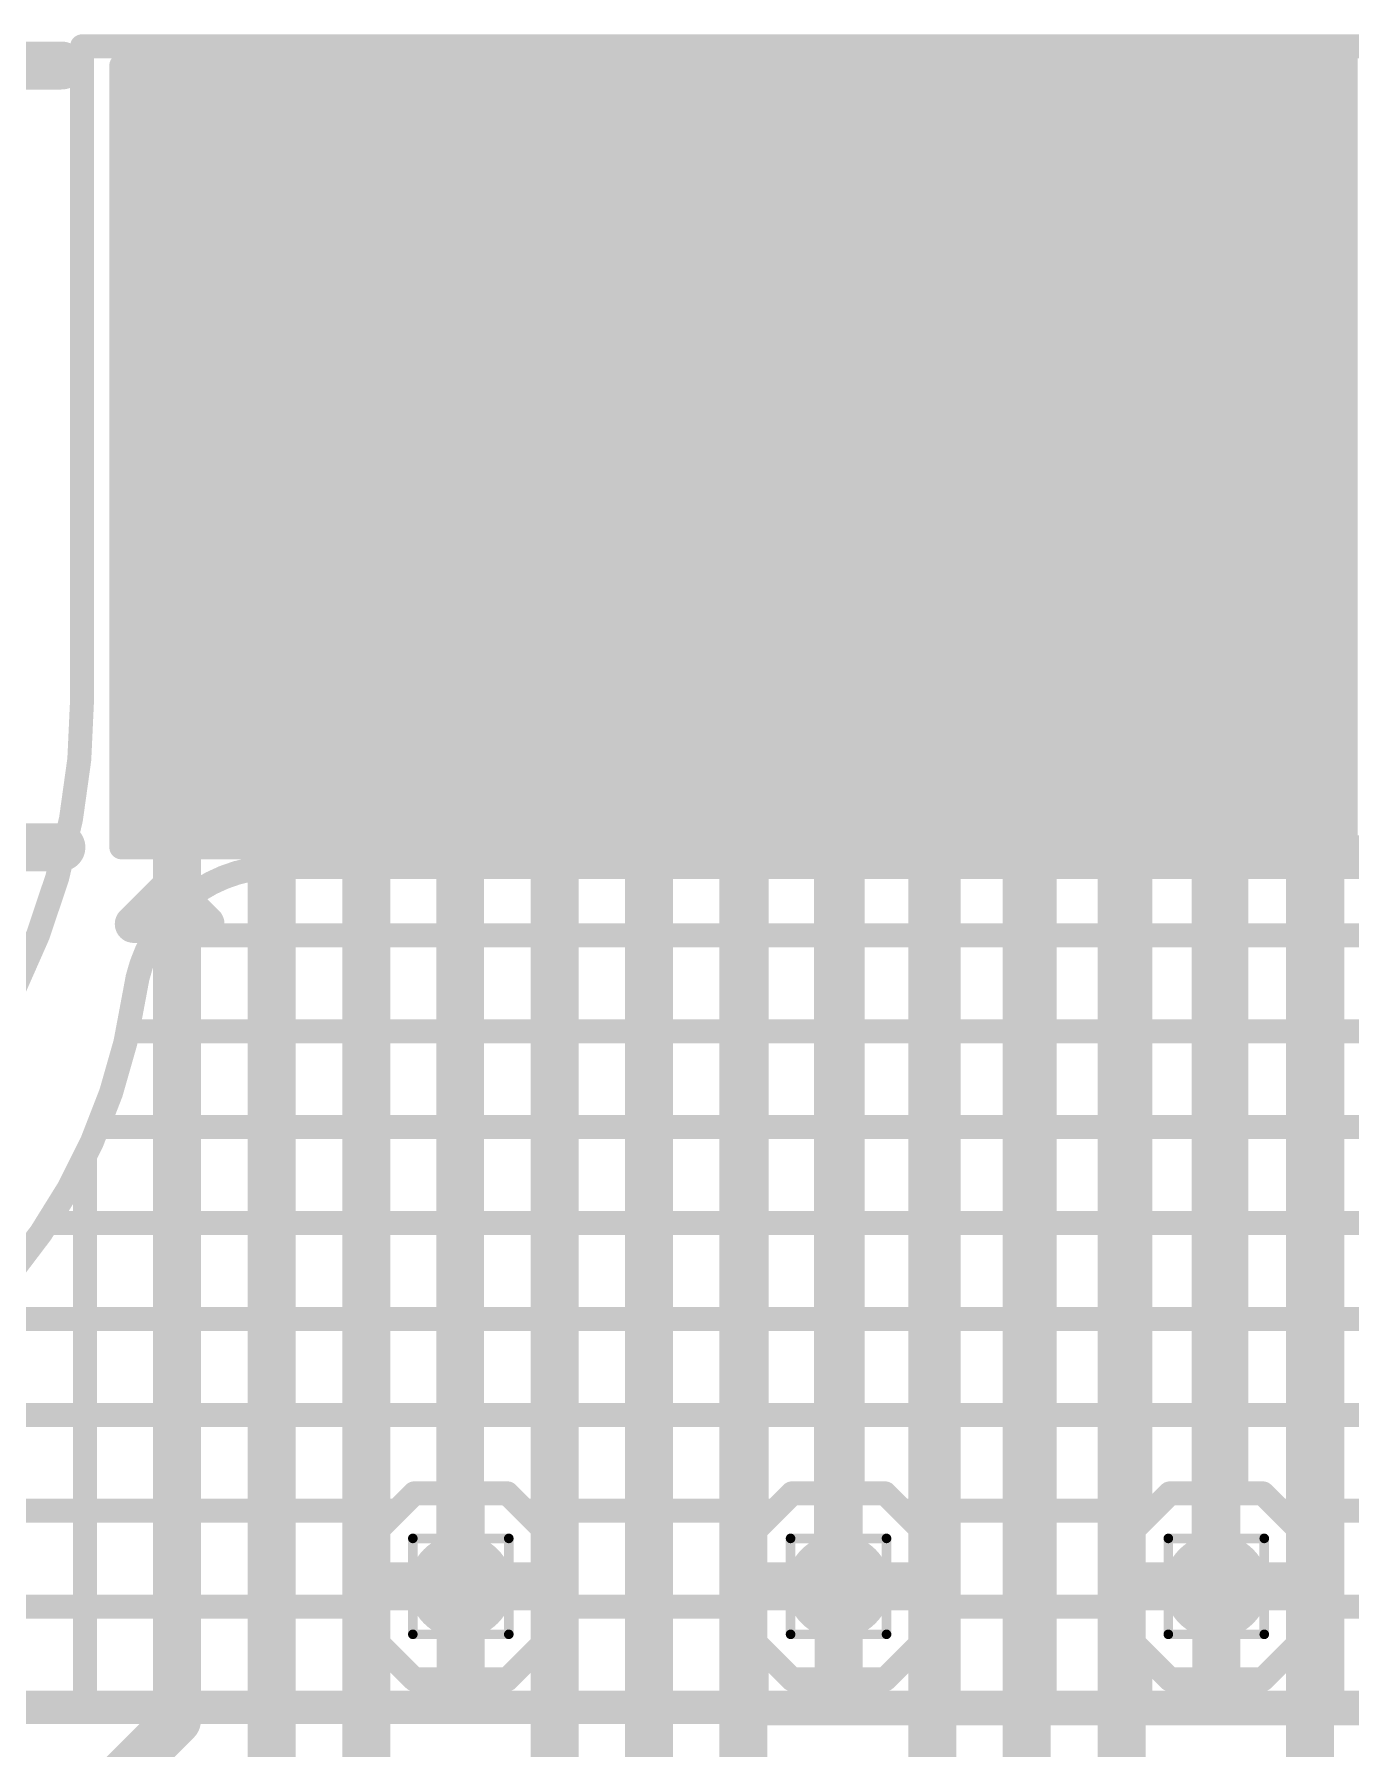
# Model space of a CAD drawing. Header units: inches. Extents: x -3.9 to 9.5, y -7 to 2.6.
# Drawn here: x -0.01 to 0.2644, y -0.355 to 0.0025 of the extents above; entities that cross this region are included whole.
import ezdxf

# ---------------------------------------------------------------- set-up
doc = ezdxf.new("R2010")
doc.units = ezdxf.units.IN
doc.header["$MEASUREMENT"] = 0
for name, color, linetype in [('Board Outline', 216, 'Continuous'), ('Bottom Layer', 5, 'Continuous'), ('Bottom Overlay', 54, 'Continuous'), ('Bottom Paste', 16, 'Continuous'), ('Bottom Solder', 6, 'Continuous'), ('Dimension', 6, 'Continuous'), ('Drill Drawing', 1, 'Continuous'), ('Top Layer', 1, 'Continuous'), ('Top Solder', 216, 'Continuous'), ('Via Holes', 16, 'Continuous')]:
    doc.layers.add(name, color=color, linetype=linetype)

# ---------------------------------------------------------------- blocks, each defined once
blk = doc.blocks.new('32_____R______P_____B_265')
at = {"layer": 'Bottom Layer'}
for points in [[(0.07480310000000001, -0.07874025), (0.06299210000000001, -0.07874025), (0.06299209999999998, 0.07874005), (0.07480309999999998, 0.07874005)], [(0.09448820000000001, -0.07874025), (0.0826772, -0.07874025), (0.08267719999999999, 0.07874005), (0.0944882, 0.07874005)], [(0.1141732, -0.07874025), (0.1023622, -0.07874025), (0.1023622, 0.07874005), (0.1141732, 0.07874005)], [(0.1338582, -0.07874025), (0.1220472, -0.07874025), (0.1220472, 0.07874005), (0.1338582, 0.07874005)], [(0.1535433, -0.07874025), (0.1417323, -0.07874025), (0.1417323, 0.07874005), (0.1535433, 0.07874005)], [(0.1732283, -0.07874025), (0.1614173, -0.07874025), (0.1614173, 0.07874005), (0.1732283, 0.07874005)], [(0.1929134, -0.07874025), (0.1811024, -0.07874025), (0.1811024, 0.07874005), (0.1929134, 0.07874005)], [(0.2125984, -0.07874025), (0.2007874, -0.07874025), (0.2007874, 0.07874005), (0.2125984, 0.07874005)], [(0.2322834, -0.07874025), (0.2204724, -0.07874025), (0.2204724, 0.07874005), (0.2322834, 0.07874005)], [(0.2519685, -0.07874025), (0.2401575, -0.07874025), (0.2401575, 0.07874005), (0.2519685, 0.07874005)], [(0.2716535, -0.07874025), (0.2598425, -0.07874025), (0.2598425, 0.07874005), (0.2716535, 0.07874005)], [(0.2913386, -0.07874025), (0.2795276, -0.07874025), (0.2795276, 0.07874005), (0.2913386, 0.07874005)], [(0.3110236, -0.07874025), (0.2992126, -0.07874025), (0.2992126, 0.07874005), (0.3110236, 0.07874005)]]:
    blk.add_hatch(color=5, dxfattribs=at).paths.add_polyline_path(points)
at = {"layer": 'Bottom Paste'}
for points in [[(0.07480310000000001, -0.07874025), (0.06299210000000001, -0.07874025), (0.06299209999999998, 0.07874005), (0.07480309999999998, 0.07874005)], [(0.09448820000000001, -0.07874025), (0.0826772, -0.07874025), (0.08267719999999999, 0.07874005), (0.0944882, 0.07874005)], [(0.1141732, -0.07874025), (0.1023622, -0.07874025), (0.1023622, 0.07874005), (0.1141732, 0.07874005)], [(0.1338582, -0.07874025), (0.1220472, -0.07874025), (0.1220472, 0.07874005), (0.1338582, 0.07874005)], [(0.1535433, -0.07874025), (0.1417323, -0.07874025), (0.1417323, 0.07874005), (0.1535433, 0.07874005)], [(0.1732283, -0.07874025), (0.1614173, -0.07874025), (0.1614173, 0.07874005), (0.1732283, 0.07874005)], [(0.1929134, -0.07874025), (0.1811024, -0.07874025), (0.1811024, 0.07874005), (0.1929134, 0.07874005)], [(0.2125984, -0.07874025), (0.2007874, -0.07874025), (0.2007874, 0.07874005), (0.2125984, 0.07874005)], [(0.2322834, -0.07874025), (0.2204724, -0.07874025), (0.2204724, 0.07874005), (0.2322834, 0.07874005)], [(0.2519685, -0.07874025), (0.2401575, -0.07874025), (0.2401575, 0.07874005), (0.2519685, 0.07874005)], [(0.2716535, -0.07874025), (0.2598425, -0.07874025), (0.2598425, 0.07874005), (0.2716535, 0.07874005)], [(0.2913386, -0.07874025), (0.2795276, -0.07874025), (0.2795276, 0.07874005), (0.2913386, 0.07874005)], [(0.3110236, -0.07874025), (0.2992126, -0.07874025), (0.2992126, 0.07874005), (0.3110236, 0.07874005)]]:
    blk.add_hatch(color=16, dxfattribs=at).paths.add_polyline_path(points)
at = {"layer": 'Bottom Solder'}
for points in [[(0.07880310000000001, -0.08274025), (0.05899210000000001, -0.08274025), (0.05899209999999999, 0.08274005), (0.07880309999999999, 0.08274005)], [(0.09848820000000001, -0.08274025), (0.07867720000000002, -0.08274025), (0.07867719999999999, 0.08274005), (0.09848819999999998, 0.08274005)], [(0.1181732, -0.08274025), (0.09836220000000001, -0.08274025), (0.09836219999999998, 0.08274005), (0.1181732, 0.08274005)], [(0.1378582, -0.08274025), (0.1180472, -0.08274025), (0.1180472, 0.08274005), (0.1378582, 0.08274005)], [(0.1575433, -0.08274025), (0.1377323, -0.08274025), (0.1377323, 0.08274005), (0.1575433, 0.08274005)], [(0.1772283, -0.08274025), (0.1574173, -0.08274025), (0.1574173, 0.08274005), (0.1772283, 0.08274005)], [(0.1969134, -0.08274025), (0.1771024, -0.08274025), (0.1771024, 0.08274005), (0.1969134, 0.08274005)], [(0.2165984, -0.08274025), (0.1967874, -0.08274025), (0.1967874, 0.08274005), (0.2165984, 0.08274005)], [(0.2362834, -0.08274025), (0.2164724, -0.08274025), (0.2164724, 0.08274005), (0.2362834, 0.08274005)], [(0.2559685, -0.08274025), (0.2361575, -0.08274025), (0.2361575, 0.08274005), (0.2559685, 0.08274005)], [(0.2756535, -0.08274025), (0.2558425, -0.08274025), (0.2558425, 0.08274005), (0.2756535, 0.08274005)], [(0.2953386, -0.08274025), (0.2755276, -0.08274025), (0.2755276, 0.08274005), (0.2953386, 0.08274005)], [(0.3150236, -0.08274025), (0.2952126, -0.08274025), (0.2952126, 0.08274005), (0.3150236, 0.08274005)]]:
    blk.add_hatch(color=6, dxfattribs=at).paths.add_polyline_path(points)
at = {"layer": 'Bottom Overlay'}
for points in [[(0.3061181, 0.0929999, 0.007874, 0.007874, 0), (0.2991181, 0.0999999, 0.007874, 0.007874, 0)], [(0.3141181, 0.0999999, 0.007874, 0.007874, 0), (0.2991181, 0.0999999, 0.007874, 0.007874, 0)], [(0.3141181, 0.0999999, 0.007874, 0.007874, 0), (0.3071181, 0.0929999, 0.007874, 0.007874, 0)], [(0.3166929, 0.0839999, 0.005, 0.005, 0), (-0.3166929, 0.0839999, 0.005, 0.005, 0)], [(0.3166929, 0.0839999, 0.005, 0.005, 0), (0.1951181, 0.0839999, 0.005, 0.005, 0)], [(0.3166929, 0.0839999, 0.005, 0.005, 0), (0.3166929, -0.0790001, 0.005, 0.005, 0)]]:
    blk.add_lwpolyline(points, format="xyseb", dxfattribs=at)
for points in [[(0.2971496, 0.0999999, 0.003937, 0.003937, 1), (0.3010866, 0.0999999, 0.003937, 0.003937, 1)], [(0.2971496, 0.0999999, 0.003937, 0.003937, 1), (0.3010866, 0.0999999, 0.003937, 0.003937, 1)], [(0.3121496, 0.0999999, 0.003937, 0.003937, 1), (0.3160866, 0.0999999, 0.003937, 0.003937, 1)], [(0.3121496, 0.0999999, 0.003937, 0.003937, 1), (0.3160866, 0.0999999, 0.003937, 0.003937, 1)], [(0.3041496, 0.0929999, 0.003937, 0.003937, 1), (0.3080866, 0.0929999, 0.003937, 0.003937, 1)], [(0.3051496, 0.0929999, 0.003937, 0.003937, 1), (0.3090866, 0.0929999, 0.003937, 0.003937, 1)], [(0.1938681, 0.0839999, 0.0025, 0.0025, 1), (0.1963681, 0.0839999, 0.0025, 0.0025, 1)], [(0.3154429, 0.0839999, 0.0025, 0.0025, 1), (0.3179429, 0.0839999, 0.0025, 0.0025, 1)], [(0.3154429, 0.0839999, 0.0025, 0.0025, 1), (0.3179429, 0.0839999, 0.0025, 0.0025, 1)], [(0.3154429, 0.0839999, 0.0025, 0.0025, 1), (0.3179429, 0.0839999, 0.0025, 0.0025, 1)], [(0.3154429, -0.0790001, 0.0025, 0.0025, 1), (0.3179429, -0.0790001, 0.0025, 0.0025, 1)]]:
    blk.add_lwpolyline(points, format="xyseb", close=True, dxfattribs=at)

msp = doc.modelspace()

# ---------------------------------------------------------------- hatches: boundary and pattern name
at = {"layer": 'Bottom Layer'}
h = msp.add_hatch(color=5, dxfattribs=at)
edge = h.paths.add_edge_path()
edge.add_arc((0.0789438, -0.3211133), 0.0068897, 0, 360)
h = msp.add_hatch(color=5, dxfattribs=at)
edge = h.paths.add_edge_path()
edge.add_arc((0.157684, -0.3211133), 0.0068897, 0, 360)
h = msp.add_hatch(color=5, dxfattribs=at)
edge = h.paths.add_edge_path()
edge.add_arc((0.2364241, -0.3211133), 0.0068897, 0, 360)
at = {"layer": 'Bottom Solder'}
h = msp.add_hatch(color=6, dxfattribs=at)
edge = h.paths.add_edge_path()
edge.add_arc((0.0789438, -0.3211133), 0.0108897, 0, 360)
h = msp.add_hatch(color=6, dxfattribs=at)
edge = h.paths.add_edge_path()
edge.add_arc((0.157684, -0.3211133), 0.0108897, 0, 360)
h = msp.add_hatch(color=6, dxfattribs=at)
edge = h.paths.add_edge_path()
edge.add_arc((0.2364241, -0.3211133), 0.0108897, 0, 360)
at = {"layer": 'Top Layer'}
h = msp.add_hatch(color=1, dxfattribs=at)
edge = h.paths.add_edge_path()
edge.add_arc((0.0789438, -0.3211133), 0.0068897, 0, 360)
h = msp.add_hatch(color=1, dxfattribs=at)
edge = h.paths.add_edge_path()
edge.add_arc((0.157684, -0.3211133), 0.0068897, 0, 360)
h = msp.add_hatch(color=1, dxfattribs=at)
edge = h.paths.add_edge_path()
edge.add_arc((0.2364241, -0.3211133), 0.0068897, 0, 360)
at = {"layer": 'Top Solder'}
h = msp.add_hatch(color=216, dxfattribs=at)
edge = h.paths.add_edge_path()
edge.add_arc((0.0789438, -0.3211133), 0.0108897, 0, 360)
h = msp.add_hatch(color=216, dxfattribs=at)
edge = h.paths.add_edge_path()
edge.add_arc((0.157684, -0.3211133), 0.0108897, 0, 360)
h = msp.add_hatch(color=216, dxfattribs=at)
edge = h.paths.add_edge_path()
edge.add_arc((0.2364241, -0.3211133), 0.0108897, 0, 360)
at = {"layer": 'Via Holes'}
h = msp.add_hatch(color=7, dxfattribs=at)
edge = h.paths.add_edge_path()
edge.add_arc((0.0789438, -0.3211133), 0.003937, 0, 360)
h = msp.add_hatch(color=7, dxfattribs=at)
edge = h.paths.add_edge_path()
edge.add_arc((0.157684, -0.3211133), 0.003937, 0, 360)
h = msp.add_hatch(color=7, dxfattribs=at)
edge = h.paths.add_edge_path()
edge.add_arc((0.2364241, -0.3211133), 0.003937, 0, 360)

# ---------------------------------------------------------------- linework, layer by layer
at = {"layer": 'Board Outline'}
for points in [[(5e-07, -5e-07, 0.005, 0.005, 0), (0.6497205, -5e-07, 0.005, 0.005, 0)], [(5e-07, -0.1361202, 0.005, 0.005, 0), (5e-07, -5e-07, 0.005, 0.005, 0)], [(5e-07, -0.1361202, 0.005, 0.005, -0.4142135623828077), (-0.1361192, -0.2722399, 0.005, 0.005, 0)]]:
    msp.add_lwpolyline(points, format="xyseb", dxfattribs=at)
for points in [[(-0.0012495, -5e-07, 0.0025, 0.0025, 1), (0.0012505, -5e-07, 0.0025, 0.0025, 1)], [(-0.0012495, -5e-07, 0.0025, 0.0025, 1), (0.0012505, -5e-07, 0.0025, 0.0025, 1)], [(-0.0012495, -0.1361202, 0.0025, 0.0025, 1), (0.0012505, -0.1361202, 0.0025, 0.0025, 1)], [(-0.0012495, -0.1361202, 0.0025, 0.0025, 1), (0.0012505, -0.1361202, 0.0025, 0.0025, 1)]]:
    msp.add_lwpolyline(points, format="xyseb", close=True, dxfattribs=at)
at = {"layer": 'Bottom Layer'}
for points in [[(0.0197548, -0.3491133, 0.01, 0.01, 0), (0.0197548, -0.0830132, 0.01, 0.01, 0)], [(0.0394398, -0.0830132, 0.01, 0.01, 0), (0.0395422, -0.0831156, 0.01, 0.01, 0)], [(0.0395422, -0.3807117, 0.01, 0.01, 0), (0.0395422, -0.0831156, 0.01, 0.01, 0)], [(0.0591249, -0.0830132, 0.01, 0.01, 0), (0.0592734, -0.0831617, 0.01, 0.01, 0)], [(0.0592734, -0.4411133, 0.01, 0.01, 0), (0.0592734, -0.0831617, 0.01, 0.01, 0)], [(0.0788099, -0.3211133, 0.01, 0.01, 0), (0.0788099, -0.0830132, 0.01, 0.01, 0)], [(0.098495, -0.4324979, 0.01, 0.01, 0), (0.098495, -0.0830132, 0.01, 0.01, 0)], [(0.11818, -0.3808141, 0.01, 0.01, 0), (0.11818, -0.0830132, 0.01, 0.01, 0)], [(0.137865, -0.4411133, 0.01, 0.01, 0), (0.137865, -0.0830132, 0.01, 0.01, 0)], [(0.1575501, -0.3211133, 0.01, 0.01, 0), (0.1575501, -0.0830132, 0.01, 0.01, 0)], [(0.1772351, -0.477633, 0.01, 0.01, 0), (0.1772351, -0.0830132, 0.01, 0.01, 0)], [(0.1969202, -0.3808141, 0.01, 0.01, 0), (0.1969202, -0.0830132, 0.01, 0.01, 0)], [(0.2166052, -0.0830132, 0.01, 0.01, 0), (0.2166722, -0.0830802, 0.01, 0.01, 0)], [(0.2166722, -0.4410463, 0.01, 0.01, 0), (0.2166722, -0.0830802, 0.01, 0.01, 0)], [(0.2362902, -0.3211133, 0.01, 0.01, 0), (0.2362902, -0.0830132, 0.01, 0.01, 0)], [(0.2559753, -0.5408928, 0.01, 0.01, 0), (0.2559753, -0.0830132, 0.01, 0.01, 0)], [(-0.0002452, -0.3691133, 0.01, 0.01, 0), (0.0197548, -0.3491133, 0.01, 0.01, 0)]]:
    msp.add_lwpolyline(points, format="xyseb", dxfattribs=at)
for points in [[(0.0172548, -0.0830132, 0.005, 0.005, 1), (0.0222548, -0.0830132, 0.005, 0.005, 1)], [(0.0369398, -0.0830132, 0.005, 0.005, 1), (0.0419398, -0.0830132, 0.005, 0.005, 1)], [(0.0370422, -0.0831156, 0.005, 0.005, 1), (0.0420422, -0.0831156, 0.005, 0.005, 1)], [(0.0370422, -0.0831156, 0.005, 0.005, 1), (0.0420422, -0.0831156, 0.005, 0.005, 1)], [(0.0566249, -0.0830132, 0.005, 0.005, 1), (0.0616249, -0.0830132, 0.005, 0.005, 1)], [(0.0567734, -0.0831617, 0.005, 0.005, 1), (0.0617734, -0.0831617, 0.005, 0.005, 1)], [(0.0567734, -0.0831617, 0.005, 0.005, 1), (0.0617734, -0.0831617, 0.005, 0.005, 1)], [(0.0763099, -0.0830132, 0.005, 0.005, 1), (0.0813099, -0.0830132, 0.005, 0.005, 1)], [(0.095995, -0.0830132, 0.005, 0.005, 1), (0.100995, -0.0830132, 0.005, 0.005, 1)], [(0.11568, -0.0830132, 0.005, 0.005, 1), (0.12068, -0.0830132, 0.005, 0.005, 1)], [(0.135365, -0.0830132, 0.005, 0.005, 1), (0.140365, -0.0830132, 0.005, 0.005, 1)], [(0.1550501, -0.0830132, 0.005, 0.005, 1), (0.1600501, -0.0830132, 0.005, 0.005, 1)], [(0.1747351, -0.0830132, 0.005, 0.005, 1), (0.1797351, -0.0830132, 0.005, 0.005, 1)], [(0.1944202, -0.0830132, 0.005, 0.005, 1), (0.1994202, -0.0830132, 0.005, 0.005, 1)], [(0.2141052, -0.0830132, 0.005, 0.005, 1), (0.2191052, -0.0830132, 0.005, 0.005, 1)], [(0.2141722, -0.0830802, 0.005, 0.005, 1), (0.2191722, -0.0830802, 0.005, 0.005, 1)], [(0.2141722, -0.0830802, 0.005, 0.005, 1), (0.2191722, -0.0830802, 0.005, 0.005, 1)], [(0.2337902, -0.0830132, 0.005, 0.005, 1), (0.2387902, -0.0830132, 0.005, 0.005, 1)], [(0.2534753, -0.0830132, 0.005, 0.005, 1), (0.2584753, -0.0830132, 0.005, 0.005, 1)], [(0.0763099, -0.3211133, 0.005, 0.005, 1), (0.0813099, -0.3211133, 0.005, 0.005, 1)], [(0.1550501, -0.3211133, 0.005, 0.005, 1), (0.1600501, -0.3211133, 0.005, 0.005, 1)], [(0.2337902, -0.3211133, 0.005, 0.005, 1), (0.2387902, -0.3211133, 0.005, 0.005, 1)], [(0.0172548, -0.3491133, 0.005, 0.005, 1), (0.0222548, -0.3491133, 0.005, 0.005, 1)], [(0.0172548, -0.3491133, 0.005, 0.005, 1), (0.0222548, -0.3491133, 0.005, 0.005, 1)]]:
    msp.add_lwpolyline(points, format="xyseb", close=True, dxfattribs=at)
at = {"layer": 'Dimension'}
for points in [[(-0.2732452, -0.0040132, 0.01, 0.01, 0), (-0.00432, -0.0040132, 0.01, 0.01, 0)], [(-0.2732452, -0.1670132, 0.01, 0.01, 0), (-0.00432, -0.1670132, 0.01, 0.01, 0)]]:
    msp.add_lwpolyline(points, format="xyseb", dxfattribs=at)
for points in [[(-0.00682, -0.0040132, 0.005, 0.005, 1), (-0.00182, -0.0040132, 0.005, 0.005, 1)], [(-0.00682, -0.1670132, 0.005, 0.005, 1), (-0.00182, -0.1670132, 0.005, 0.005, 1)]]:
    msp.add_lwpolyline(points, format="xyseb", close=True, dxfattribs=at)
at = {"layer": 'Drill Drawing'}
for points in [[(0.0689438, -0.3111133, 0.002, 0.002, 0), (0.0889438, -0.3111133, 0.002, 0.002, 0)], [(0.0689438, -0.3311133, 0.002, 0.002, 0), (0.0689438, -0.3111133, 0.002, 0.002, 0)], [(0.0889438, -0.3311133, 0.002, 0.002, 0), (0.0889438, -0.3111133, 0.002, 0.002, 0)], [(0.147684, -0.3111133, 0.002, 0.002, 0), (0.167684, -0.3111133, 0.002, 0.002, 0)], [(0.147684, -0.3311133, 0.002, 0.002, 0), (0.147684, -0.3111133, 0.002, 0.002, 0)], [(0.167684, -0.3311133, 0.002, 0.002, 0), (0.167684, -0.3111133, 0.002, 0.002, 0)], [(0.2264241, -0.3111133, 0.002, 0.002, 0), (0.2464241, -0.3111133, 0.002, 0.002, 0)], [(0.2264241, -0.3311133, 0.002, 0.002, 0), (0.2264241, -0.3111133, 0.002, 0.002, 0)], [(0.2464241, -0.3311133, 0.002, 0.002, 0), (0.2464241, -0.3111133, 0.002, 0.002, 0)], [(0.0689438, -0.3311133, 0.002, 0.002, 0), (0.0889438, -0.3311133, 0.002, 0.002, 0)], [(0.147684, -0.3311133, 0.002, 0.002, 0), (0.167684, -0.3311133, 0.002, 0.002, 0)], [(0.2264241, -0.3311133, 0.002, 0.002, 0), (0.2464241, -0.3311133, 0.002, 0.002, 0)]]:
    msp.add_lwpolyline(points, format="xyseb", dxfattribs=at)
for points in [[(0.0684438, -0.3111133, 0.001, 0.001, 1), (0.0694438, -0.3111133, 0.001, 0.001, 1)], [(0.0684438, -0.3111133, 0.001, 0.001, 1), (0.0694438, -0.3111133, 0.001, 0.001, 1)], [(0.0884438, -0.3111133, 0.001, 0.001, 1), (0.0894438, -0.3111133, 0.001, 0.001, 1)], [(0.0884438, -0.3111133, 0.001, 0.001, 1), (0.0894438, -0.3111133, 0.001, 0.001, 1)], [(0.147184, -0.3111133, 0.001, 0.001, 1), (0.148184, -0.3111133, 0.001, 0.001, 1)], [(0.147184, -0.3111133, 0.001, 0.001, 1), (0.148184, -0.3111133, 0.001, 0.001, 1)], [(0.167184, -0.3111133, 0.001, 0.001, 1), (0.168184, -0.3111133, 0.001, 0.001, 1)], [(0.167184, -0.3111133, 0.001, 0.001, 1), (0.168184, -0.3111133, 0.001, 0.001, 1)], [(0.2259241, -0.3111133, 0.001, 0.001, 1), (0.2269241, -0.3111133, 0.001, 0.001, 1)], [(0.2259241, -0.3111133, 0.001, 0.001, 1), (0.2269241, -0.3111133, 0.001, 0.001, 1)], [(0.2459241, -0.3111133, 0.001, 0.001, 1), (0.2469241, -0.3111133, 0.001, 0.001, 1)], [(0.2459241, -0.3111133, 0.001, 0.001, 1), (0.2469241, -0.3111133, 0.001, 0.001, 1)], [(0.0684438, -0.3311133, 0.001, 0.001, 1), (0.0694438, -0.3311133, 0.001, 0.001, 1)], [(0.0684438, -0.3311133, 0.001, 0.001, 1), (0.0694438, -0.3311133, 0.001, 0.001, 1)], [(0.0884438, -0.3311133, 0.001, 0.001, 1), (0.0894438, -0.3311133, 0.001, 0.001, 1)], [(0.0884438, -0.3311133, 0.001, 0.001, 1), (0.0894438, -0.3311133, 0.001, 0.001, 1)], [(0.147184, -0.3311133, 0.001, 0.001, 1), (0.148184, -0.3311133, 0.001, 0.001, 1)], [(0.147184, -0.3311133, 0.001, 0.001, 1), (0.148184, -0.3311133, 0.001, 0.001, 1)], [(0.167184, -0.3311133, 0.001, 0.001, 1), (0.168184, -0.3311133, 0.001, 0.001, 1)], [(0.167184, -0.3311133, 0.001, 0.001, 1), (0.168184, -0.3311133, 0.001, 0.001, 1)], [(0.2259241, -0.3311133, 0.001, 0.001, 1), (0.2269241, -0.3311133, 0.001, 0.001, 1)], [(0.2259241, -0.3311133, 0.001, 0.001, 1), (0.2269241, -0.3311133, 0.001, 0.001, 1)], [(0.2459241, -0.3311133, 0.001, 0.001, 1), (0.2469241, -0.3311133, 0.001, 0.001, 1)], [(0.2459241, -0.3311133, 0.001, 0.001, 1), (0.2469241, -0.3311133, 0.001, 0.001, 1)]]:
    msp.add_lwpolyline(points, format="xyseb", close=True, dxfattribs=at)
at = {"layer": 'Top Layer'}
for points in [[(0.011031, -0.1970451, 0.005, 0.005, -0.3749894464366385), (0.0407541, -0.1711146, 0.005, 0.005, 0)], [(0.040624, -0.3473141, 0.005, 0.005, 0), (0.040624, -0.1711149, 0.005, 0.005, 0)], [(0.0407541, -0.1711145, 0.005, 0.005, 0), (0.6077551, -0.1711136, 0.005, 0.005, 0)], [(0.060624, -0.3103484, 0.005, 0.005, 0), (0.060624, -0.1711145, 0.005, 0.005, 0)], [(0.080624, -0.3017235, 0.005, 0.005, 0), (0.080624, -0.1711144, 0.005, 0.005, 0)], [(0.100624, -0.3473141, 0.005, 0.005, 0), (0.100624, -0.1711144, 0.005, 0.005, 0)], [(0.120624, -0.3473141, 0.005, 0.005, 0), (0.120624, -0.1711144, 0.005, 0.005, 0)], [(0.140624, -0.3090886, 0.005, 0.005, 0), (0.140624, -0.1711143, 0.005, 0.005, 0)], [(0.160624, -0.3017235, 0.005, 0.005, 0), (0.160624, -0.1711143, 0.005, 0.005, 0)], [(0.180624, -0.3476133, 0.005, 0.005, 0), (0.180624, -0.1711143, 0.005, 0.005, 0)], [(0.200624, -0.3476133, 0.005, 0.005, 0), (0.200624, -0.1711142, 0.005, 0.005, 0)], [(0.220624, -0.3078287, 0.005, 0.005, 0), (0.220624, -0.1711142, 0.005, 0.005, 0)], [(0.240624, -0.3017235, 0.005, 0.005, 0), (0.240624, -0.1711142, 0.005, 0.005, 0)], [(0.260624, -0.3476133, 0.005, 0.005, 0), (0.260624, -0.1711142, 0.005, 0.005, 0)], [(0.020624, -0.3473141, 0.005, 0.005, 0), (0.020624, -0.1788683, 0.005, 0.005, 0)], [(0.0152201, -0.1853628, 0.005, 0.005, 0), (0.6304934, -0.1853628, 0.005, 0.005, 0)], [(0.0110309, -0.1970451, 0.005, 0.005, -0.4149689912103235), (-0.1223819, -0.2973142, 0.005, 0.005, 0)], [(0.0095564, -0.2053628, 0.005, 0.005, 0), (0.6363493, -0.2053628, 0.005, 0.005, 0)], [(0.0033646, -0.2253628, 0.005, 0.005, 0), (0.6441541, -0.2253628, 0.005, 0.005, 0)], [(0.000624, -0.3473141, 0.005, 0.005, 0), (0.000624, -0.2315358, 0.005, 0.005, 0)], [(-0.0071811, -0.2453628, 0.005, 0.005, 0), (0.6559204, -0.2453628, 0.005, 0.005, 0)], [(-0.0237449, -0.2653628, 0.005, 0.005, 0), (0.673076, -0.2653628, 0.005, 0.005, 0)], [(-0.0515995, -0.2853628, 0.005, 0.005, 0), (0.6994333, -0.2853628, 0.005, 0.005, 0)], [(0.059554, -0.3114184, 0.005, 0.005, 0), (0.0692489, -0.3017235, 0.005, 0.005, 0)], [(0.0692489, -0.3017235, 0.005, 0.005, 0), (0.0886387, -0.3017235, 0.005, 0.005, 0)], [(0.0789438, -0.3211133, 0.01, 0.01, 0), (0.0789438, -0.3042236, 0.01, 0.01, 0)], [(0.0886387, -0.3017235, 0.005, 0.005, 0), (0.0983336, -0.3114184, 0.005, 0.005, 0)], [(0.1382942, -0.3114184, 0.005, 0.005, 0), (0.1479891, -0.3017235, 0.005, 0.005, 0)], [(0.1479891, -0.3017235, 0.005, 0.005, 0), (0.1673789, -0.3017235, 0.005, 0.005, 0)], [(0.157684, -0.3211133, 0.01, 0.01, 0), (0.157684, -0.3042236, 0.01, 0.01, 0)], [(0.1673789, -0.3017235, 0.005, 0.005, 0), (0.1770738, -0.3114184, 0.005, 0.005, 0)], [(0.2170343, -0.3114184, 0.005, 0.005, 0), (0.2267292, -0.3017235, 0.005, 0.005, 0)], [(0.2267292, -0.3017235, 0.005, 0.005, 0), (0.246119, -0.3017235, 0.005, 0.005, 0)], [(0.2364241, -0.3211133, 0.01, 0.01, 0), (0.2364241, -0.3042236, 0.01, 0.01, 0)], [(0.246119, -0.3017235, 0.005, 0.005, 0), (0.2558139, -0.3114184, 0.005, 0.005, 0)], [(-0.2670236, -0.3053628, 0.005, 0.005, 0), (0.0656096, -0.3053628, 0.005, 0.005, 0)], [(0.092278, -0.3053628, 0.005, 0.005, 0), (0.1443498, -0.3053628, 0.005, 0.005, 0)], [(0.1710182, -0.3053628, 0.005, 0.005, 0), (0.2230899, -0.3053628, 0.005, 0.005, 0)], [(0.2497583, -0.3053628, 0.005, 0.005, 0), (0.3018301, -0.3053628, 0.005, 0.005, 0)], [(0.059554, -0.3308082, 0.005, 0.005, 0), (0.059554, -0.3114184, 0.005, 0.005, 0)], [(0.0983336, -0.3308082, 0.005, 0.005, 0), (0.0983336, -0.3114184, 0.005, 0.005, 0)], [(0.1382942, -0.3308082, 0.005, 0.005, 0), (0.1382942, -0.3114184, 0.005, 0.005, 0)], [(0.1770738, -0.3308082, 0.005, 0.005, 0), (0.1770738, -0.3114184, 0.005, 0.005, 0)], [(0.2170343, -0.3308082, 0.005, 0.005, 0), (0.2170343, -0.3114184, 0.005, 0.005, 0)], [(0.2558139, -0.3308082, 0.005, 0.005, 0), (0.2558139, -0.3114184, 0.005, 0.005, 0)], [(0.0620541, -0.3211133, 0.01, 0.01, 0), (0.0789438, -0.3211133, 0.01, 0.01, 0)], [(0.0789438, -0.3211133, 0.01, 0.01, 0), (0.0958335, -0.3211133, 0.01, 0.01, 0)], [(0.0789438, -0.338003, 0.01, 0.01, 0), (0.0789438, -0.3211133, 0.01, 0.01, 0)], [(0.1407943, -0.3211133, 0.01, 0.01, 0), (0.157684, -0.3211133, 0.01, 0.01, 0)], [(0.157684, -0.338003, 0.01, 0.01, 0), (0.157684, -0.3211133, 0.01, 0.01, 0)], [(0.157684, -0.3211133, 0.01, 0.01, 0), (0.1745737, -0.3211133, 0.01, 0.01, 0)], [(0.2195344, -0.3211133, 0.01, 0.01, 0), (0.2364241, -0.3211133, 0.01, 0.01, 0)], [(0.2364241, -0.3211133, 0.01, 0.01, 0), (0.2533138, -0.3211133, 0.01, 0.01, 0)], [(0.2364241, -0.338003, 0.01, 0.01, 0), (0.2364241, -0.3211133, 0.01, 0.01, 0)], [(-0.0728554, -0.3253628, 0.005, 0.005, 0), (0.059554, -0.3253628, 0.005, 0.005, 0)], [(0.0983336, -0.3253628, 0.005, 0.005, 0), (0.1382942, -0.3253628, 0.005, 0.005, 0)], [(0.1770738, -0.3253628, 0.005, 0.005, 0), (0.2170343, -0.3253628, 0.005, 0.005, 0)], [(0.2558139, -0.3253628, 0.005, 0.005, 0), (0.2957745, -0.3253628, 0.005, 0.005, 0)], [(0.059554, -0.3308082, 0.005, 0.005, 0), (0.0692489, -0.3405031, 0.005, 0.005, 0)], [(0.0886387, -0.3405031, 0.005, 0.005, 0), (0.0983336, -0.3308082, 0.005, 0.005, 0)], [(0.1382942, -0.3308082, 0.005, 0.005, 0), (0.1479891, -0.3405031, 0.005, 0.005, 0)], [(0.1673789, -0.3405031, 0.005, 0.005, 0), (0.1770738, -0.3308082, 0.005, 0.005, 0)], [(0.2170343, -0.3308082, 0.005, 0.005, 0), (0.2267292, -0.3405031, 0.005, 0.005, 0)], [(0.246119, -0.3405031, 0.005, 0.005, 0), (0.2558139, -0.3308082, 0.005, 0.005, 0)], [(0.060624, -0.3473141, 0.005, 0.005, 0), (0.060624, -0.3318782, 0.005, 0.005, 0)], [(0.140624, -0.3476133, 0.005, 0.005, 0), (0.140624, -0.333138, 0.005, 0.005, 0)], [(0.220624, -0.3476133, 0.005, 0.005, 0), (0.220624, -0.3343979, 0.005, 0.005, 0)], [(0.0692489, -0.3405031, 0.005, 0.005, 0), (0.0886387, -0.3405031, 0.005, 0.005, 0)], [(0.080624, -0.3473141, 0.005, 0.005, 0), (0.080624, -0.3405031, 0.005, 0.005, 0)], [(0.1479891, -0.3405031, 0.005, 0.005, 0), (0.1673789, -0.3405031, 0.005, 0.005, 0)], [(0.160624, -0.3476133, 0.005, 0.005, 0), (0.160624, -0.3405031, 0.005, 0.005, 0)], [(0.2267292, -0.3405031, 0.005, 0.005, 0), (0.246119, -0.3405031, 0.005, 0.005, 0)], [(0.240624, -0.3476133, 0.005, 0.005, 0), (0.240624, -0.3405031, 0.005, 0.005, 0)], [(-0.2705446, -0.3453628, 0.005, 0.005, 0), (0.9307542, -0.3453628, 0.005, 0.005, 0)], [(-0.040196, -0.3473141, 0.005, 0.005, 0), (0.0228946, -0.3473141, 0.005, 0.005, 0)], [(0.0228946, -0.3473141, 0.005, 0.005, 0), (0.0563946, -0.3473141, 0.005, 0.005, 0)], [(0.0228946, -0.3473141, 0.005, 0.005, 0), (0.0563946, -0.3473141, 0.005, 0.005, 0)], [(0.0563946, -0.3473141, 0.005, 0.005, 0), (0.1350639, -0.3473141, 0.005, 0.005, 0)], [(0.1353631, -0.3476133, 0.005, 0.005, 0), (0.2196741, -0.3476133, 0.005, 0.005, 0)], [(0.2196741, -0.3476133, 0.005, 0.005, 0), (0.2531741, -0.3476133, 0.005, 0.005, 0)], [(0.2196741, -0.3476133, 0.005, 0.005, 0), (0.2531741, -0.3476133, 0.005, 0.005, 0)], [(0.2531741, -0.3476133, 0.005, 0.005, 0), (0.2984143, -0.3476133, 0.005, 0.005, 0)]]:
    msp.add_lwpolyline(points, format="xyseb", dxfattribs=at)
for points in [[(0.039374, -0.1711149, 0.0025, 0.0025, 1), (0.041874, -0.1711149, 0.0025, 0.0025, 1)], [(0.0395041, -0.1711145, 0.0025, 0.0025, 1), (0.0420041, -0.1711145, 0.0025, 0.0025, 1)], [(0.0395041, -0.1711146, 0.0025, 0.0025, 1), (0.0420041, -0.1711146, 0.0025, 0.0025, 1)], [(0.059374, -0.1711145, 0.0025, 0.0025, 1), (0.061874, -0.1711145, 0.0025, 0.0025, 1)], [(0.079374, -0.1711144, 0.0025, 0.0025, 1), (0.081874, -0.1711144, 0.0025, 0.0025, 1)], [(0.099374, -0.1711144, 0.0025, 0.0025, 1), (0.101874, -0.1711144, 0.0025, 0.0025, 1)], [(0.119374, -0.1711144, 0.0025, 0.0025, 1), (0.121874, -0.1711144, 0.0025, 0.0025, 1)], [(0.139374, -0.1711143, 0.0025, 0.0025, 1), (0.141874, -0.1711143, 0.0025, 0.0025, 1)], [(0.159374, -0.1711143, 0.0025, 0.0025, 1), (0.161874, -0.1711143, 0.0025, 0.0025, 1)], [(0.179374, -0.1711143, 0.0025, 0.0025, 1), (0.181874, -0.1711143, 0.0025, 0.0025, 1)], [(0.199374, -0.1711142, 0.0025, 0.0025, 1), (0.201874, -0.1711142, 0.0025, 0.0025, 1)], [(0.219374, -0.1711142, 0.0025, 0.0025, 1), (0.221874, -0.1711142, 0.0025, 0.0025, 1)], [(0.239374, -0.1711142, 0.0025, 0.0025, 1), (0.241874, -0.1711142, 0.0025, 0.0025, 1)], [(0.259374, -0.1711142, 0.0025, 0.0025, 1), (0.261874, -0.1711142, 0.0025, 0.0025, 1)], [(0.019374, -0.1788683, 0.0025, 0.0025, 1), (0.021874, -0.1788683, 0.0025, 0.0025, 1)], [(0.0139701, -0.1853628, 0.0025, 0.0025, 1), (0.0164701, -0.1853628, 0.0025, 0.0025, 1)], [(0.0097809, -0.1970451, 0.0025, 0.0025, 1), (0.0122809, -0.1970451, 0.0025, 0.0025, 1)], [(0.009781, -0.1970451, 0.0025, 0.0025, 1), (0.012281, -0.1970451, 0.0025, 0.0025, 1)], [(0.0083064, -0.2053628, 0.0025, 0.0025, 1), (0.0108064, -0.2053628, 0.0025, 0.0025, 1)], [(0.0021146, -0.2253628, 0.0025, 0.0025, 1), (0.0046146, -0.2253628, 0.0025, 0.0025, 1)], [(-0.000626, -0.2315358, 0.0025, 0.0025, 1), (0.001874, -0.2315358, 0.0025, 0.0025, 1)], [(-0.0084311, -0.2453628, 0.0025, 0.0025, 1), (-0.0059311, -0.2453628, 0.0025, 0.0025, 1)], [(0.0679989, -0.3017235, 0.0025, 0.0025, 1), (0.0704989, -0.3017235, 0.0025, 0.0025, 1)], [(0.0679989, -0.3017235, 0.0025, 0.0025, 1), (0.0704989, -0.3017235, 0.0025, 0.0025, 1)], [(0.0764438, -0.3042236, 0.005, 0.005, 1), (0.0814438, -0.3042236, 0.005, 0.005, 1)], [(0.079374, -0.3017235, 0.0025, 0.0025, 1), (0.081874, -0.3017235, 0.0025, 0.0025, 1)], [(0.0873887, -0.3017235, 0.0025, 0.0025, 1), (0.0898887, -0.3017235, 0.0025, 0.0025, 1)], [(0.0873887, -0.3017235, 0.0025, 0.0025, 1), (0.0898887, -0.3017235, 0.0025, 0.0025, 1)], [(0.1467391, -0.3017235, 0.0025, 0.0025, 1), (0.1492391, -0.3017235, 0.0025, 0.0025, 1)], [(0.1467391, -0.3017235, 0.0025, 0.0025, 1), (0.1492391, -0.3017235, 0.0025, 0.0025, 1)], [(0.155184, -0.3042236, 0.005, 0.005, 1), (0.160184, -0.3042236, 0.005, 0.005, 1)], [(0.159374, -0.3017235, 0.0025, 0.0025, 1), (0.161874, -0.3017235, 0.0025, 0.0025, 1)], [(0.1661289, -0.3017235, 0.0025, 0.0025, 1), (0.1686289, -0.3017235, 0.0025, 0.0025, 1)], [(0.1661289, -0.3017235, 0.0025, 0.0025, 1), (0.1686289, -0.3017235, 0.0025, 0.0025, 1)], [(0.2254792, -0.3017235, 0.0025, 0.0025, 1), (0.2279792, -0.3017235, 0.0025, 0.0025, 1)], [(0.2254792, -0.3017235, 0.0025, 0.0025, 1), (0.2279792, -0.3017235, 0.0025, 0.0025, 1)], [(0.2339241, -0.3042236, 0.005, 0.005, 1), (0.2389241, -0.3042236, 0.005, 0.005, 1)], [(0.239374, -0.3017235, 0.0025, 0.0025, 1), (0.241874, -0.3017235, 0.0025, 0.0025, 1)], [(0.244869, -0.3017235, 0.0025, 0.0025, 1), (0.247369, -0.3017235, 0.0025, 0.0025, 1)], [(0.244869, -0.3017235, 0.0025, 0.0025, 1), (0.247369, -0.3017235, 0.0025, 0.0025, 1)], [(0.0643596, -0.3053628, 0.0025, 0.0025, 1), (0.0668596, -0.3053628, 0.0025, 0.0025, 1)], [(0.091028, -0.3053628, 0.0025, 0.0025, 1), (0.093528, -0.3053628, 0.0025, 0.0025, 1)], [(0.1430998, -0.3053628, 0.0025, 0.0025, 1), (0.1455998, -0.3053628, 0.0025, 0.0025, 1)], [(0.1697682, -0.3053628, 0.0025, 0.0025, 1), (0.1722682, -0.3053628, 0.0025, 0.0025, 1)], [(0.2218399, -0.3053628, 0.0025, 0.0025, 1), (0.2243399, -0.3053628, 0.0025, 0.0025, 1)], [(0.2485083, -0.3053628, 0.0025, 0.0025, 1), (0.2510083, -0.3053628, 0.0025, 0.0025, 1)], [(0.139374, -0.3090886, 0.0025, 0.0025, 1), (0.141874, -0.3090886, 0.0025, 0.0025, 1)], [(0.219374, -0.3078287, 0.0025, 0.0025, 1), (0.221874, -0.3078287, 0.0025, 0.0025, 1)], [(0.058304, -0.3114184, 0.0025, 0.0025, 1), (0.060804, -0.3114184, 0.0025, 0.0025, 1)], [(0.058304, -0.3114184, 0.0025, 0.0025, 1), (0.060804, -0.3114184, 0.0025, 0.0025, 1)], [(0.059374, -0.3103484, 0.0025, 0.0025, 1), (0.061874, -0.3103484, 0.0025, 0.0025, 1)], [(0.0970836, -0.3114184, 0.0025, 0.0025, 1), (0.0995836, -0.3114184, 0.0025, 0.0025, 1)], [(0.0970836, -0.3114184, 0.0025, 0.0025, 1), (0.0995836, -0.3114184, 0.0025, 0.0025, 1)], [(0.1370442, -0.3114184, 0.0025, 0.0025, 1), (0.1395442, -0.3114184, 0.0025, 0.0025, 1)], [(0.1370442, -0.3114184, 0.0025, 0.0025, 1), (0.1395442, -0.3114184, 0.0025, 0.0025, 1)], [(0.1758238, -0.3114184, 0.0025, 0.0025, 1), (0.1783238, -0.3114184, 0.0025, 0.0025, 1)], [(0.1758238, -0.3114184, 0.0025, 0.0025, 1), (0.1783238, -0.3114184, 0.0025, 0.0025, 1)], [(0.2157843, -0.3114184, 0.0025, 0.0025, 1), (0.2182843, -0.3114184, 0.0025, 0.0025, 1)], [(0.2157843, -0.3114184, 0.0025, 0.0025, 1), (0.2182843, -0.3114184, 0.0025, 0.0025, 1)], [(0.2545639, -0.3114184, 0.0025, 0.0025, 1), (0.2570639, -0.3114184, 0.0025, 0.0025, 1)], [(0.2545639, -0.3114184, 0.0025, 0.0025, 1), (0.2570639, -0.3114184, 0.0025, 0.0025, 1)], [(0.0595541, -0.3211133, 0.005, 0.005, 1), (0.0645541, -0.3211133, 0.005, 0.005, 1)], [(0.0764438, -0.3211133, 0.005, 0.005, 1), (0.0814438, -0.3211133, 0.005, 0.005, 1)], [(0.0764438, -0.3211133, 0.005, 0.005, 1), (0.0814438, -0.3211133, 0.005, 0.005, 1)], [(0.0764438, -0.3211133, 0.005, 0.005, 1), (0.0814438, -0.3211133, 0.005, 0.005, 1)], [(0.0764438, -0.3211133, 0.005, 0.005, 1), (0.0814438, -0.3211133, 0.005, 0.005, 1)], [(0.0933335, -0.3211133, 0.005, 0.005, 1), (0.0983335, -0.3211133, 0.005, 0.005, 1)], [(0.1382943, -0.3211133, 0.005, 0.005, 1), (0.1432943, -0.3211133, 0.005, 0.005, 1)], [(0.155184, -0.3211133, 0.005, 0.005, 1), (0.160184, -0.3211133, 0.005, 0.005, 1)], [(0.155184, -0.3211133, 0.005, 0.005, 1), (0.160184, -0.3211133, 0.005, 0.005, 1)], [(0.155184, -0.3211133, 0.005, 0.005, 1), (0.160184, -0.3211133, 0.005, 0.005, 1)], [(0.155184, -0.3211133, 0.005, 0.005, 1), (0.160184, -0.3211133, 0.005, 0.005, 1)], [(0.1720737, -0.3211133, 0.005, 0.005, 1), (0.1770737, -0.3211133, 0.005, 0.005, 1)], [(0.2170344, -0.3211133, 0.005, 0.005, 1), (0.2220344, -0.3211133, 0.005, 0.005, 1)], [(0.2339241, -0.3211133, 0.005, 0.005, 1), (0.2389241, -0.3211133, 0.005, 0.005, 1)], [(0.2339241, -0.3211133, 0.005, 0.005, 1), (0.2389241, -0.3211133, 0.005, 0.005, 1)], [(0.2339241, -0.3211133, 0.005, 0.005, 1), (0.2389241, -0.3211133, 0.005, 0.005, 1)], [(0.2339241, -0.3211133, 0.005, 0.005, 1), (0.2389241, -0.3211133, 0.005, 0.005, 1)], [(0.2508138, -0.3211133, 0.005, 0.005, 1), (0.2558138, -0.3211133, 0.005, 0.005, 1)], [(0.058304, -0.3253628, 0.0025, 0.0025, 1), (0.060804, -0.3253628, 0.0025, 0.0025, 1)], [(0.0970836, -0.3253628, 0.0025, 0.0025, 1), (0.0995836, -0.3253628, 0.0025, 0.0025, 1)], [(0.1370442, -0.3253628, 0.0025, 0.0025, 1), (0.1395442, -0.3253628, 0.0025, 0.0025, 1)], [(0.1758238, -0.3253628, 0.0025, 0.0025, 1), (0.1783238, -0.3253628, 0.0025, 0.0025, 1)], [(0.2157843, -0.3253628, 0.0025, 0.0025, 1), (0.2182843, -0.3253628, 0.0025, 0.0025, 1)], [(0.2545639, -0.3253628, 0.0025, 0.0025, 1), (0.2570639, -0.3253628, 0.0025, 0.0025, 1)], [(0.058304, -0.3308082, 0.0025, 0.0025, 1), (0.060804, -0.3308082, 0.0025, 0.0025, 1)], [(0.058304, -0.3308082, 0.0025, 0.0025, 1), (0.060804, -0.3308082, 0.0025, 0.0025, 1)], [(0.0970836, -0.3308082, 0.0025, 0.0025, 1), (0.0995836, -0.3308082, 0.0025, 0.0025, 1)], [(0.0970836, -0.3308082, 0.0025, 0.0025, 1), (0.0995836, -0.3308082, 0.0025, 0.0025, 1)], [(0.1370442, -0.3308082, 0.0025, 0.0025, 1), (0.1395442, -0.3308082, 0.0025, 0.0025, 1)], [(0.1370442, -0.3308082, 0.0025, 0.0025, 1), (0.1395442, -0.3308082, 0.0025, 0.0025, 1)], [(0.1758238, -0.3308082, 0.0025, 0.0025, 1), (0.1783238, -0.3308082, 0.0025, 0.0025, 1)], [(0.1758238, -0.3308082, 0.0025, 0.0025, 1), (0.1783238, -0.3308082, 0.0025, 0.0025, 1)], [(0.2157843, -0.3308082, 0.0025, 0.0025, 1), (0.2182843, -0.3308082, 0.0025, 0.0025, 1)], [(0.2157843, -0.3308082, 0.0025, 0.0025, 1), (0.2182843, -0.3308082, 0.0025, 0.0025, 1)], [(0.2545639, -0.3308082, 0.0025, 0.0025, 1), (0.2570639, -0.3308082, 0.0025, 0.0025, 1)], [(0.2545639, -0.3308082, 0.0025, 0.0025, 1), (0.2570639, -0.3308082, 0.0025, 0.0025, 1)], [(0.059374, -0.3318782, 0.0025, 0.0025, 1), (0.061874, -0.3318782, 0.0025, 0.0025, 1)], [(0.139374, -0.333138, 0.0025, 0.0025, 1), (0.141874, -0.333138, 0.0025, 0.0025, 1)], [(0.219374, -0.3343979, 0.0025, 0.0025, 1), (0.221874, -0.3343979, 0.0025, 0.0025, 1)], [(0.0764438, -0.338003, 0.005, 0.005, 1), (0.0814438, -0.338003, 0.005, 0.005, 1)], [(0.155184, -0.338003, 0.005, 0.005, 1), (0.160184, -0.338003, 0.005, 0.005, 1)], [(0.2339241, -0.338003, 0.005, 0.005, 1), (0.2389241, -0.338003, 0.005, 0.005, 1)], [(0.0679989, -0.3405031, 0.0025, 0.0025, 1), (0.0704989, -0.3405031, 0.0025, 0.0025, 1)], [(0.0679989, -0.3405031, 0.0025, 0.0025, 1), (0.0704989, -0.3405031, 0.0025, 0.0025, 1)], [(0.079374, -0.3405031, 0.0025, 0.0025, 1), (0.081874, -0.3405031, 0.0025, 0.0025, 1)], [(0.0873887, -0.3405031, 0.0025, 0.0025, 1), (0.0898887, -0.3405031, 0.0025, 0.0025, 1)], [(0.0873887, -0.3405031, 0.0025, 0.0025, 1), (0.0898887, -0.3405031, 0.0025, 0.0025, 1)], [(0.1467391, -0.3405031, 0.0025, 0.0025, 1), (0.1492391, -0.3405031, 0.0025, 0.0025, 1)], [(0.1467391, -0.3405031, 0.0025, 0.0025, 1), (0.1492391, -0.3405031, 0.0025, 0.0025, 1)], [(0.159374, -0.3405031, 0.0025, 0.0025, 1), (0.161874, -0.3405031, 0.0025, 0.0025, 1)], [(0.1661289, -0.3405031, 0.0025, 0.0025, 1), (0.1686289, -0.3405031, 0.0025, 0.0025, 1)], [(0.1661289, -0.3405031, 0.0025, 0.0025, 1), (0.1686289, -0.3405031, 0.0025, 0.0025, 1)], [(0.2254792, -0.3405031, 0.0025, 0.0025, 1), (0.2279792, -0.3405031, 0.0025, 0.0025, 1)], [(0.2254792, -0.3405031, 0.0025, 0.0025, 1), (0.2279792, -0.3405031, 0.0025, 0.0025, 1)], [(0.239374, -0.3405031, 0.0025, 0.0025, 1), (0.241874, -0.3405031, 0.0025, 0.0025, 1)], [(0.244869, -0.3405031, 0.0025, 0.0025, 1), (0.247369, -0.3405031, 0.0025, 0.0025, 1)], [(0.244869, -0.3405031, 0.0025, 0.0025, 1), (0.247369, -0.3405031, 0.0025, 0.0025, 1)], [(-0.000626, -0.3473141, 0.0025, 0.0025, 1), (0.001874, -0.3473141, 0.0025, 0.0025, 1)], [(0.019374, -0.3473141, 0.0025, 0.0025, 1), (0.021874, -0.3473141, 0.0025, 0.0025, 1)], [(0.0216446, -0.3473141, 0.0025, 0.0025, 1), (0.0241446, -0.3473141, 0.0025, 0.0025, 1)], [(0.0216446, -0.3473141, 0.0025, 0.0025, 1), (0.0241446, -0.3473141, 0.0025, 0.0025, 1)], [(0.0216446, -0.3473141, 0.0025, 0.0025, 1), (0.0241446, -0.3473141, 0.0025, 0.0025, 1)], [(0.039374, -0.3473141, 0.0025, 0.0025, 1), (0.041874, -0.3473141, 0.0025, 0.0025, 1)], [(0.0551446, -0.3473141, 0.0025, 0.0025, 1), (0.0576446, -0.3473141, 0.0025, 0.0025, 1)], [(0.0551446, -0.3473141, 0.0025, 0.0025, 1), (0.0576446, -0.3473141, 0.0025, 0.0025, 1)], [(0.0551446, -0.3473141, 0.0025, 0.0025, 1), (0.0576446, -0.3473141, 0.0025, 0.0025, 1)], [(0.059374, -0.3473141, 0.0025, 0.0025, 1), (0.061874, -0.3473141, 0.0025, 0.0025, 1)], [(0.079374, -0.3473141, 0.0025, 0.0025, 1), (0.081874, -0.3473141, 0.0025, 0.0025, 1)], [(0.099374, -0.3473141, 0.0025, 0.0025, 1), (0.101874, -0.3473141, 0.0025, 0.0025, 1)], [(0.119374, -0.3473141, 0.0025, 0.0025, 1), (0.121874, -0.3473141, 0.0025, 0.0025, 1)], [(0.1338139, -0.3473141, 0.0025, 0.0025, 1), (0.1363139, -0.3473141, 0.0025, 0.0025, 1)], [(0.1341131, -0.3476133, 0.0025, 0.0025, 1), (0.1366131, -0.3476133, 0.0025, 0.0025, 1)], [(0.139374, -0.3476133, 0.0025, 0.0025, 1), (0.141874, -0.3476133, 0.0025, 0.0025, 1)], [(0.159374, -0.3476133, 0.0025, 0.0025, 1), (0.161874, -0.3476133, 0.0025, 0.0025, 1)], [(0.179374, -0.3476133, 0.0025, 0.0025, 1), (0.181874, -0.3476133, 0.0025, 0.0025, 1)], [(0.199374, -0.3476133, 0.0025, 0.0025, 1), (0.201874, -0.3476133, 0.0025, 0.0025, 1)], [(0.2184241, -0.3476133, 0.0025, 0.0025, 1), (0.2209241, -0.3476133, 0.0025, 0.0025, 1)], [(0.2184241, -0.3476133, 0.0025, 0.0025, 1), (0.2209241, -0.3476133, 0.0025, 0.0025, 1)], [(0.2184241, -0.3476133, 0.0025, 0.0025, 1), (0.2209241, -0.3476133, 0.0025, 0.0025, 1)], [(0.219374, -0.3476133, 0.0025, 0.0025, 1), (0.221874, -0.3476133, 0.0025, 0.0025, 1)], [(0.239374, -0.3476133, 0.0025, 0.0025, 1), (0.241874, -0.3476133, 0.0025, 0.0025, 1)], [(0.2519241, -0.3476133, 0.0025, 0.0025, 1), (0.2544241, -0.3476133, 0.0025, 0.0025, 1)], [(0.2519241, -0.3476133, 0.0025, 0.0025, 1), (0.2544241, -0.3476133, 0.0025, 0.0025, 1)], [(0.2519241, -0.3476133, 0.0025, 0.0025, 1), (0.2544241, -0.3476133, 0.0025, 0.0025, 1)], [(0.259374, -0.3476133, 0.0025, 0.0025, 1), (0.261874, -0.3476133, 0.0025, 0.0025, 1)]]:
    msp.add_lwpolyline(points, format="xyseb", close=True, dxfattribs=at)

# ---------------------------------------------------------------- block references
at = {"rotation": 180}
msp.add_blockref('32_____R______P_____B_265', (0.3248729, -0.0830133), dxfattribs=at)

doc.saveas('drawing.dxf')
